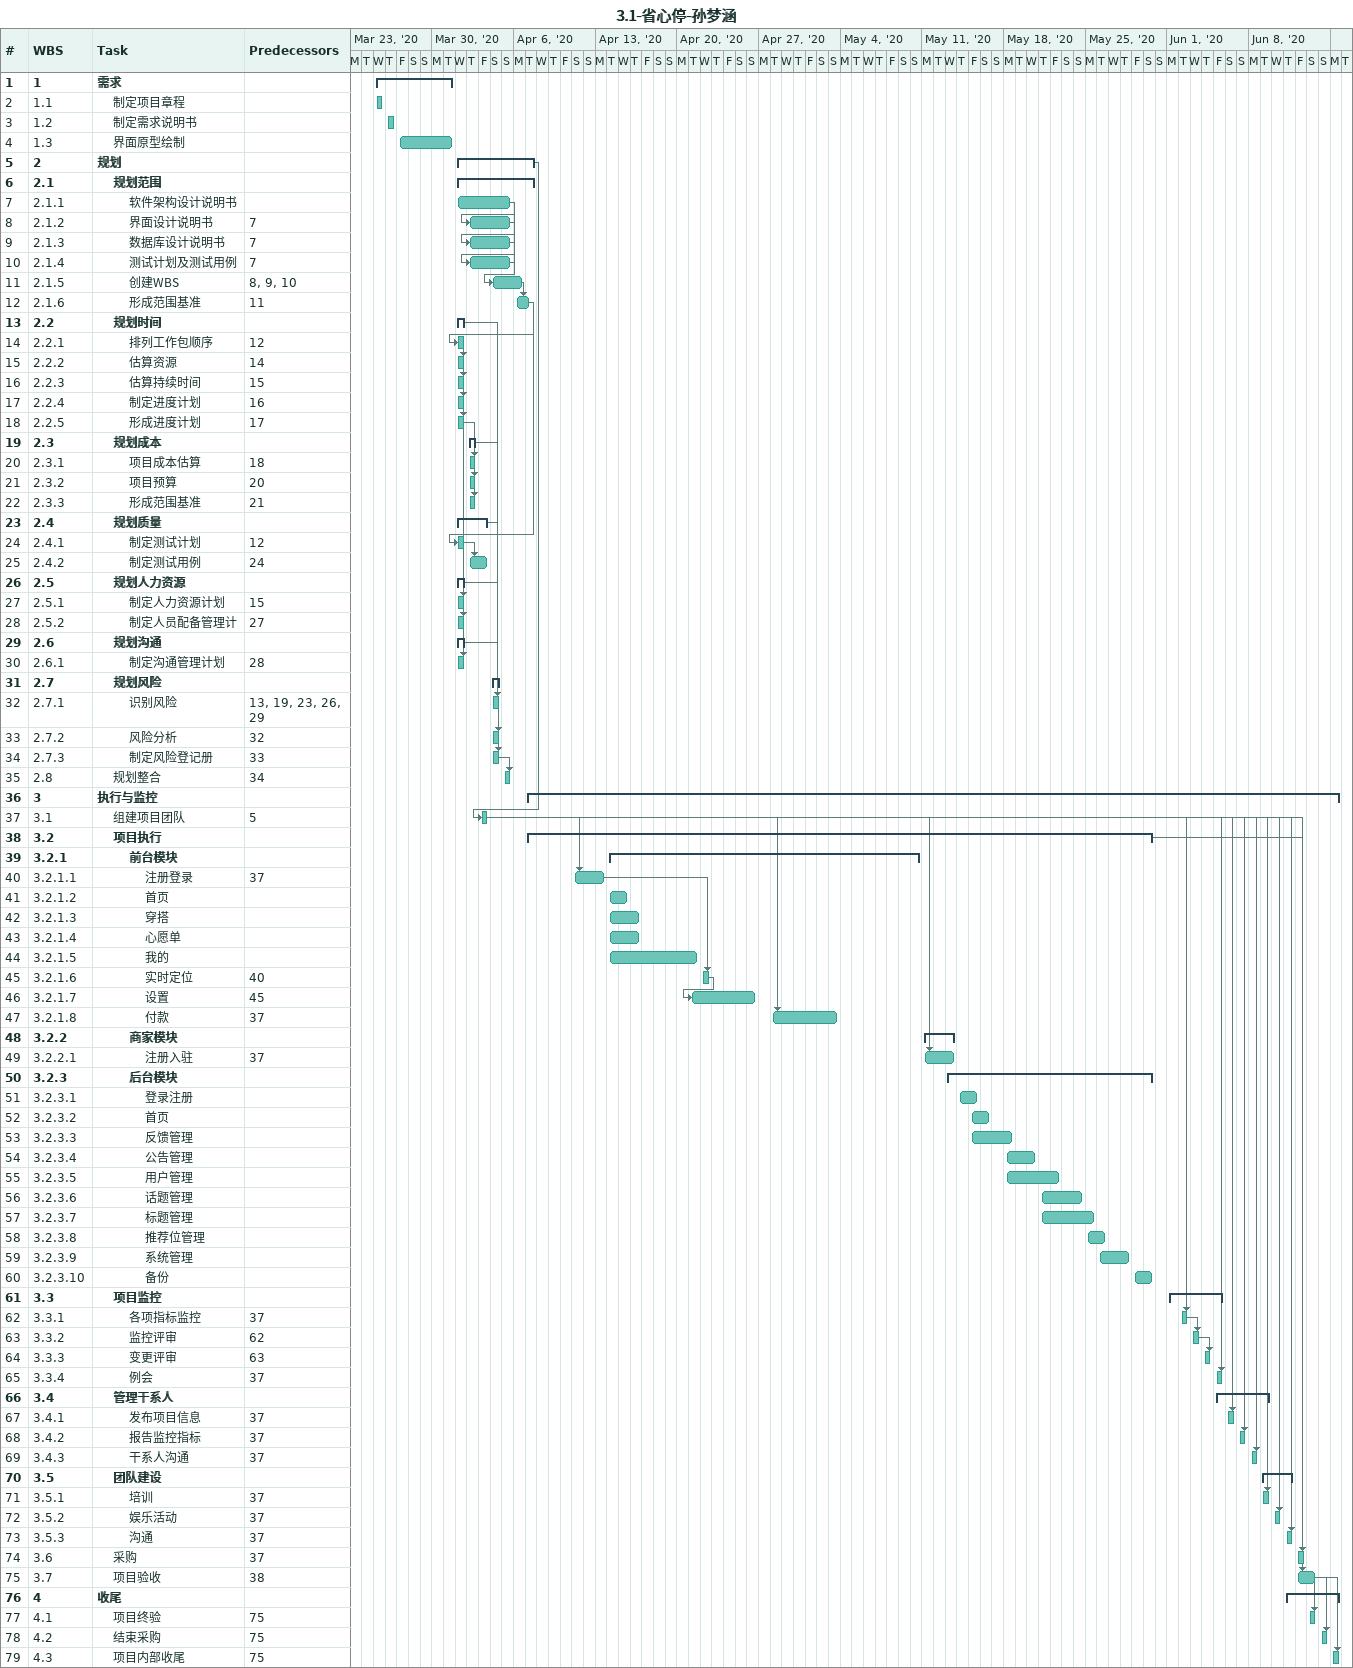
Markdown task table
3.1-省心停-孙梦涵

| ID | WBS | Task | Start | Finish | Predecessors |
|---|---|---|---|---|---|
| 1 | 1 | **需求** | 2020-03-25 | 2020-03-31 |  |
| 2 | 1.1 | 制定项目章程 | 2020-03-25 | 2020-03-25 |  |
| 3 | 1.2 | 制定需求说明书 | 2020-03-26 | 2020-03-26 |  |
| 4 | 1.3 | 界面原型绘制 | 2020-03-27 | 2020-03-31 |  |
| 5 | 2 | **规划** | 2020-04-01 | 2020-04-07 |  |
| 6 | 2.1 | **规划范围** | 2020-04-01 | 2020-04-07 |  |
| 7 | 2.1.1 | 软件架构设计说明书 | 2020-04-01 | 2020-04-05 |  |
| 8 | 2.1.2 | 界面设计说明书 | 2020-04-02 | 2020-04-05 | 7 |
| 9 | 2.1.3 | 数据库设计说明书 | 2020-04-02 | 2020-04-05 | 7 |
| 10 | 2.1.4 | 测试计划及测试用例 | 2020-04-02 | 2020-04-05 | 7 |
| 11 | 2.1.5 | 创建WBS | 2020-04-04 | 2020-04-06 | 8, 9, 10 |
| 12 | 2.1.6 | 形成范围基准 | 2020-04-06 | 2020-04-07 | 11 |
| 13 | 2.2 | **规划时间** | 2020-04-01 | 2020-04-01 |  |
| 14 | 2.2.1 | 排列工作包顺序 | 2020-04-01 | 2020-04-01 | 12 |
| 15 | 2.2.2 | 估算资源 | 2020-04-01 | 2020-04-01 | 14 |
| 16 | 2.2.3 | 估算持续时间 | 2020-04-01 | 2020-04-01 | 15 |
| 17 | 2.2.4 | 制定进度计划 | 2020-04-01 | 2020-04-01 | 16 |
| 18 | 2.2.5 | 形成进度计划 | 2020-04-01 | 2020-04-01 | 17 |
| 19 | 2.3 | **规划成本** | 2020-04-02 | 2020-04-02 |  |
| 20 | 2.3.1 | 项目成本估算 | 2020-04-02 | 2020-04-02 | 18 |
| 21 | 2.3.2 | 项目预算 | 2020-04-02 | 2020-04-02 | 20 |
| 22 | 2.3.3 | 形成范围基准 | 2020-04-02 | 2020-04-02 | 21 |
| 23 | 2.4 | **规划质量** | 2020-04-01 | 2020-04-03 |  |
| 24 | 2.4.1 | 制定测试计划 | 2020-04-01 | 2020-04-01 | 12 |
| 25 | 2.4.2 | 制定测试用例 | 2020-04-02 | 2020-04-03 | 24 |
| 26 | 2.5 | **规划人力资源** | 2020-04-01 | 2020-04-01 |  |
| 27 | 2.5.1 | 制定人力资源计划 | 2020-04-01 | 2020-04-01 | 15 |
| 28 | 2.5.2 | 制定人员配备管理计 | 2020-04-01 | 2020-04-01 | 27 |
| 29 | 2.6 | **规划沟通** | 2020-04-01 | 2020-04-01 |  |
| 30 | 2.6.1 | 制定沟通管理计划 | 2020-04-01 | 2020-04-01 | 28 |
| 31 | 2.7 | **规划风险** | 2020-04-04 | 2020-04-04 |  |
| 32 | 2.7.1 | 识别风险 | 2020-04-04 | 2020-04-04 | 13, 19, 23, 26, 29 |
| 33 | 2.7.2 | 风险分析 | 2020-04-04 | 2020-04-04 | 32 |
| 34 | 2.7.3 | 制定风险登记册 | 2020-04-04 | 2020-04-04 | 33 |
| 35 | 2.8 | 规划整合 | 2020-04-05 | 2020-04-05 | 34 |
| 36 | 3 | **执行与监控** | 2020-04-07 | 2020-06-15 |  |
| 37 | 3.1 | 组建项目团队 | 2020-04-03 | 2020-04-03 | 5 |
| 38 | 3.2 | **项目执行** | 2020-04-07 | 2020-05-30 |  |
| 39 | 3.2.1 | **前台模块** | 2020-04-14 | 2020-05-10 |  |
| 40 | 3.2.1.1 | 注册登录 | 2020-04-11 | 2020-04-13 | 37 |
| 41 | 3.2.1.2 | 首页 | 2020-04-14 | 2020-04-15 |  |
| 42 | 3.2.1.3 | 穿搭 | 2020-04-14 | 2020-04-16 |  |
| 43 | 3.2.1.4 | 心愿单 | 2020-04-14 | 2020-04-16 |  |
| 44 | 3.2.1.5 | 我的 | 2020-04-14 | 2020-04-21 |  |
| 45 | 3.2.1.6 | 实时定位 | 2020-04-22 | 2020-04-22 | 40 |
| 46 | 3.2.1.7 | 设置 | 2020-04-21 | 2020-04-26 | 45 |
| 47 | 3.2.1.8 | 付款 | 2020-04-28 | 2020-05-03 | 37 |
| 48 | 3.2.2 | **商家模块** | 2020-05-11 | 2020-05-13 |  |
| 49 | 3.2.2.1 | 注册入驻 | 2020-05-11 | 2020-05-13 | 37 |
| 50 | 3.2.3 | **后台模块** | 2020-05-13 | 2020-05-30 |  |
| 51 | 3.2.3.1 | 登录注册 | 2020-05-14 | 2020-05-15 |  |
| 52 | 3.2.3.2 | 首页 | 2020-05-15 | 2020-05-16 |  |
| 53 | 3.2.3.3 | 反馈管理 | 2020-05-15 | 2020-05-18 |  |
| 54 | 3.2.3.4 | 公告管理 | 2020-05-18 | 2020-05-20 |  |
| 55 | 3.2.3.5 | 用户管理 | 2020-05-18 | 2020-05-22 |  |
| 56 | 3.2.3.6 | 话题管理 | 2020-05-21 | 2020-05-24 |  |
| 57 | 3.2.3.7 | 标题管理 | 2020-05-21 | 2020-05-25 |  |
| 58 | 3.2.3.8 | 推荐位管理 | 2020-05-25 | 2020-05-26 |  |
| 59 | 3.2.3.9 | 系统管理 | 2020-05-26 | 2020-05-28 |  |
| 60 | 3.2.3.10 | 备份 | 2020-05-29 | 2020-05-30 |  |
| 61 | 3.3 | **项目监控** | 2020-06-01 | 2020-06-05 |  |
| 62 | 3.3.1 | 各项指标监控 | 2020-06-02 | 2020-06-02 | 37 |
| 63 | 3.3.2 | 监控评审 | 2020-06-03 | 2020-06-03 | 62 |
| 64 | 3.3.3 | 变更评审 | 2020-06-04 | 2020-06-04 | 63 |
| 65 | 3.3.4 | 例会 | 2020-06-05 | 2020-06-05 | 37 |
| 66 | 3.4 | **管理干系人** | 2020-06-05 | 2020-06-09 |  |
| 67 | 3.4.1 | 发布项目信息 | 2020-06-06 | 2020-06-06 | 37 |
| 68 | 3.4.2 | 报告监控指标 | 2020-06-07 | 2020-06-07 | 37 |
| 69 | 3.4.3 | 干系人沟通 | 2020-06-08 | 2020-06-08 | 37 |
| 70 | 3.5 | **团队建设** | 2020-06-09 | 2020-06-11 |  |
| 71 | 3.5.1 | 培训 | 2020-06-09 | 2020-06-09 | 37 |
| 72 | 3.5.2 | 娱乐活动 | 2020-06-10 | 2020-06-10 | 37 |
| 73 | 3.5.3 | 沟通 | 2020-06-11 | 2020-06-11 | 37 |
| 74 | 3.6 | 采购 | 2020-06-12 | 2020-06-12 | 37 |
| 75 | 3.7 | 项目验收 | 2020-06-12 | 2020-06-13 | 38 |
| 76 | 4 | **收尾** | 2020-06-11 | 2020-06-15 |  |
| 77 | 4.1 | 项目终验 | 2020-06-13 | 2020-06-13 | 75 |
| 78 | 4.2 | 结束采购 | 2020-06-14 | 2020-06-14 | 75 |
| 79 | 4.3 | 项目内部收尾 | 2020-06-15 | 2020-06-15 | 75 |
